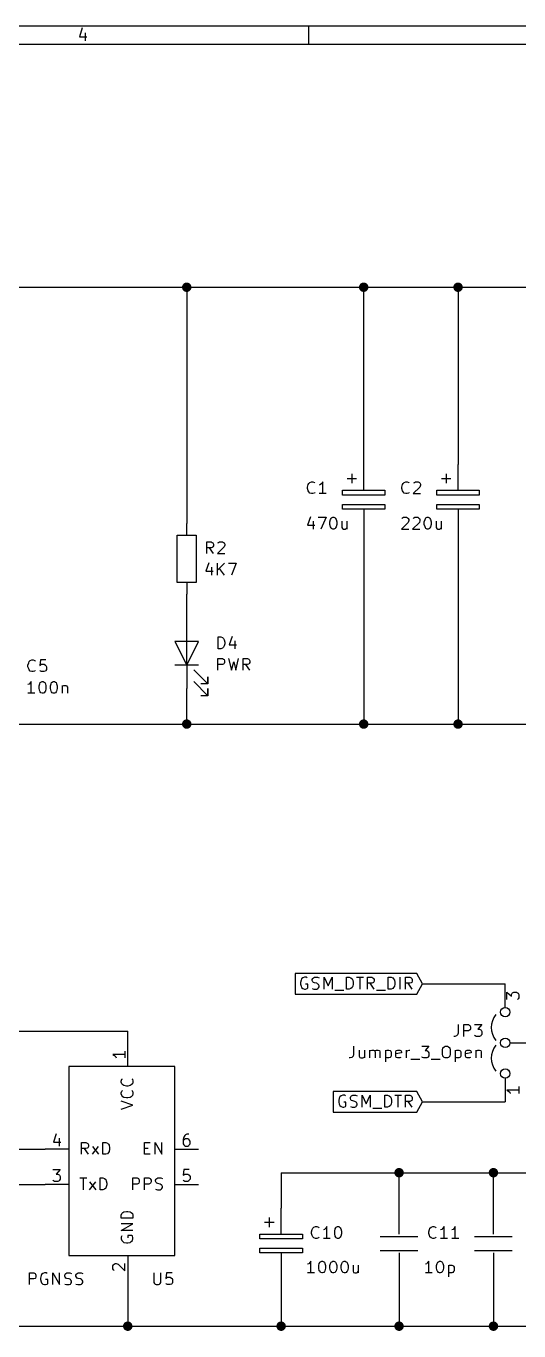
# Model space of a CAD drawing. Extents: x 10 to 410, y -287 to -10.
# Drawn here: x 179.6 to 232.6, y -150.4 to -10 of the extents above; entities that cross this region are included whole.
import ezdxf

# ---------------------------------------------------------------- set-up
doc = ezdxf.new("R2010")
doc.units = 0
doc.header["$MEASUREMENT"] = 0
for name, color, linetype in [('CYAN2', 4, 'CONTINUOUS'), ('GREEN2', 3, 'CONTINUOUS'), ('RED2', 1, 'CONTINUOUS')]:
    doc.layers.add(name, color=color, linetype=linetype)

msp = doc.modelspace()

# ---------------------------------------------------------------- linework, layer by layer
at = {"layer": 'CYAN2', "linetype": 'CONTINUOUS'}
for p, q in [((209.855, -59.5884), (209.931, -59.3344)), ((209.855, -59.7662), (209.855, -59.5884)), ((209.931, -59.9948), (209.855, -59.7662)), ((209.931, -59.3344), (209.982, -59.2074)), ((209.982, -60.1218), (209.931, -59.9948)), ((209.982, -59.2074), (210.109, -59.1058)), ((210.109, -60.2488), (209.982, -60.1218)), ((210.109, -59.1058), (210.287, -59.0296)), ((210.287, -60.2996), (210.109, -60.2488)), ((210.287, -59.0296), (210.414, -59.0296)), ((210.414, -60.2996), (210.287, -60.2996)), ((210.414, -59.0296), (210.591, -59.1058)), ((210.591, -60.2488), (210.414, -60.2996)), ((210.591, -59.1058), (210.642, -59.1566)), ((210.642, -60.1726), (210.591, -60.2488)), ((211.252, -59.3344), (211.125, -59.3852)), ((211.861, -60.2996), (211.125, -60.2996)), ((211.379, -59.2074), (211.252, -59.3344)), ((211.506, -59.0296), (211.379, -59.2074)), ((211.506, -60.2996), (211.506, -59.0296)), ((220.015, -59.5884), (220.091, -59.3344)), ((220.015, -59.7662), (220.015, -59.5884)), ((220.091, -59.9948), (220.015, -59.7662)), ((220.091, -59.3344), (220.142, -59.2074)), ((220.142, -60.1218), (220.091, -59.9948)), ((220.142, -59.2074), (220.269, -59.1058)), ((220.269, -60.2488), (220.142, -60.1218)), ((220.269, -59.1058), (220.447, -59.0296)), ((220.447, -60.2996), (220.269, -60.2488)), ((220.447, -59.0296), (220.574, -59.0296)), ((220.574, -60.2996), (220.447, -60.2996)), ((220.574, -59.0296), (220.751, -59.1058)), ((220.751, -60.2488), (220.574, -60.2996)), ((220.751, -59.1058), (220.802, -59.1566)), ((220.802, -60.1726), (220.751, -60.2488)), ((221.945, -59.5884), (221.234, -60.2996)), ((221.234, -60.2996), (222.021, -60.2996)), ((221.285, -59.1566), (221.361, -59.1058)), ((221.361, -59.1058), (221.463, -59.0296)), ((221.463, -59.0296), (221.767, -59.0296)), ((221.767, -59.0296), (221.894, -59.1058)), ((221.894, -59.1058), (221.945, -59.1566)), ((221.945, -59.1566), (222.021, -59.2836)), ((222.021, -59.3852), (221.945, -59.5884)), ((222.021, -59.2836), (222.021, -59.3852)), ((210.16, -62.7888), (209.855, -63.6778)), ((210.998, -62.8396), (211.861, -62.8396)), ((211.861, -62.8396), (211.303, -64.1096)), ((212.268, -63.3222), (212.344, -63.0936)), ((212.344, -63.0936), (212.395, -62.9666)), ((212.395, -62.9666), (212.446, -62.9158)), ((212.446, -62.9158), (212.573, -62.8396)), ((212.573, -62.8396), (212.7, -62.8396)), ((212.7, -62.8396), (212.827, -62.9158)), ((212.827, -62.9158), (212.877, -62.9666)), ((212.877, -62.9666), (212.928, -63.0936)), ((212.928, -63.0936), (213.004, -63.3222)), ((220.015, -62.9666), (220.066, -62.9158)), ((220.066, -62.9158), (220.193, -62.8396)), ((220.193, -62.8396), (220.497, -62.8396)), ((220.497, -62.8396), (220.624, -62.9158)), ((220.624, -62.9158), (220.675, -62.9666)), ((220.675, -62.9666), (220.751, -63.0936)), ((220.751, -63.0936), (220.751, -63.1952)), ((221.234, -62.9666), (221.285, -62.9158)), ((221.285, -62.9158), (221.412, -62.8396)), ((221.412, -62.8396), (221.717, -62.8396)), ((221.717, -62.8396), (221.818, -62.9158)), ((221.818, -62.9158), (221.894, -62.9666)), ((221.894, -62.9666), (221.945, -63.0936)), ((221.945, -63.0936), (221.945, -63.1952)), ((222.428, -63.3222), (222.504, -63.0936)), ((222.504, -63.0936), (222.555, -62.9666)), ((222.555, -62.9666), (222.606, -62.9158)), ((222.606, -62.9158), (222.733, -62.8396)), ((222.733, -62.8396), (222.86, -62.8396)), ((222.86, -62.8396), (222.987, -62.9158)), ((222.987, -62.9158), (223.037, -62.9666)), ((223.037, -62.9666), (223.088, -63.0936)), ((223.088, -63.0936), (223.164, -63.3222)), ((209.855, -63.6778), (210.642, -63.6778)), ((210.464, -63.2714), (210.464, -64.1096)), ((212.268, -63.627), (212.268, -63.3222)), ((212.344, -63.881), (212.268, -63.627)), ((212.395, -63.9826), (212.344, -63.881)), ((212.446, -64.0588), (212.395, -63.9826)), ((212.573, -64.1096), (212.446, -64.0588)), ((212.7, -64.1096), (212.573, -64.1096)), ((212.827, -64.0588), (212.7, -64.1096)), ((212.877, -63.9826), (212.827, -64.0588)), ((212.928, -63.881), (212.877, -63.9826)), ((213.004, -63.627), (212.928, -63.881)), ((213.004, -63.3222), (213.004, -63.627)), ((213.538, -63.2714), (213.538, -63.9318)), ((213.538, -63.9318), (213.614, -64.0588)), ((213.614, -64.0588), (213.716, -64.1096)), ((213.716, -64.1096), (213.919, -64.1096)), ((213.919, -64.1096), (214.02, -64.0588)), ((214.02, -64.0588), (214.097, -63.9826)), ((214.097, -63.2714), (214.097, -64.1096)), ((220.675, -63.3984), (219.964, -64.1096)), ((219.964, -64.1096), (220.751, -64.1096)), ((220.751, -63.1952), (220.675, -63.3984)), ((221.894, -63.3984), (221.158, -64.1096)), ((221.158, -64.1096), (221.945, -64.1096)), ((221.945, -63.1952), (221.894, -63.3984)), ((222.428, -63.627), (222.428, -63.3222)), ((222.504, -63.881), (222.428, -63.627)), ((222.555, -63.9826), (222.504, -63.881)), ((222.606, -64.0588), (222.555, -63.9826)), ((222.733, -64.1096), (222.606, -64.0588)), ((222.86, -64.1096), (222.733, -64.1096)), ((222.987, -64.0588), (222.86, -64.1096)), ((223.037, -63.9826), (222.987, -64.0588)), ((223.088, -63.881), (223.037, -63.9826)), ((223.164, -63.627), (223.088, -63.881)), ((223.164, -63.3222), (223.164, -63.627)), ((223.698, -63.2714), (223.698, -63.9318)), ((223.698, -63.9318), (223.774, -64.0588)), ((223.774, -64.0588), (223.876, -64.1096)), ((223.876, -64.1096), (224.079, -64.1096)), ((224.079, -64.1096), (224.18, -64.0588)), ((224.18, -64.0588), (224.257, -63.9826)), ((224.257, -63.2714), (224.257, -64.1096)), ((199.009, -66.7512), (199.009, -65.4812)), ((199.009, -65.4812), (199.492, -65.4812)), ((199.492, -65.4812), (199.593, -65.5574)), ((199.593, -65.5574), (199.669, -65.6082)), ((199.669, -65.6082), (199.72, -65.7352)), ((199.72, -65.913), (199.669, -66.04)), ((199.72, -65.7352), (199.72, -65.913)), ((200.203, -65.6082), (200.279, -65.5574)), ((200.279, -65.5574), (200.381, -65.4812)), ((200.381, -65.4812), (200.685, -65.4812)), ((200.685, -65.4812), (200.812, -65.5574)), ((200.812, -65.5574), (200.863, -65.6082)), ((200.863, -65.6082), (200.939, -65.7352)), ((200.939, -65.8368), (200.863, -66.04)), ((200.939, -65.7352), (200.939, -65.8368)), ((199.492, -66.1416), (199.009, -66.1416)), ((199.72, -66.7512), (199.314, -66.1416)), ((199.593, -66.0908), (199.492, -66.1416)), ((199.669, -66.04), (199.593, -66.0908)), ((200.863, -66.04), (200.152, -66.7512)), ((200.152, -66.7512), (200.939, -66.7512)), ((199.212, -67.7418), (198.907, -68.6308)), ((198.907, -68.6308), (199.695, -68.6308)), ((199.517, -68.2244), (199.517, -69.0626)), ((200.177, -69.0626), (200.177, -67.7926)), ((200.914, -67.7926), (200.177, -68.5292)), ((200.914, -69.0626), (200.381, -68.3514)), ((201.346, -67.7926), (202.184, -67.7926)), ((202.184, -67.7926), (201.651, -69.0626)), ((200.228, -76.9874), (200.228, -75.7174)), ((200.228, -75.7174), (200.533, -75.7174)), ((200.533, -75.7174), (200.711, -75.7936)), ((200.711, -75.7936), (200.812, -75.8952)), ((201.727, -75.6666), (201.422, -76.5556)), ((200.533, -76.9874), (200.228, -76.9874)), ((200.711, -76.9366), (200.533, -76.9874)), ((200.812, -76.8096), (200.711, -76.9366)), ((200.812, -75.8952), (200.889, -76.0222)), ((200.889, -76.6826), (200.812, -76.8096)), ((200.889, -76.0222), (200.939, -76.2762)), ((200.939, -76.454), (200.889, -76.6826)), ((200.939, -76.2762), (200.939, -76.454)), ((201.422, -76.5556), (202.209, -76.5556)), ((202.032, -76.1492), (202.032, -76.9874)), ((179.756, -78.74), (179.832, -78.486)), ((179.832, -78.486), (179.883, -78.359)), ((179.883, -78.359), (180.01, -78.2574)), ((180.01, -78.2574), (180.188, -78.1812)), ((180.188, -78.1812), (180.315, -78.1812)), ((180.315, -78.1812), (180.492, -78.2574)), ((180.492, -78.2574), (180.543, -78.3082)), ((181.102, -78.1812), (181.026, -78.7908)), ((181.686, -78.1812), (181.102, -78.1812)), ((200.203, -79.2988), (200.203, -78.0288)), ((200.203, -78.0288), (200.685, -78.0288)), ((200.685, -78.0288), (200.812, -78.105)), ((200.812, -78.105), (200.863, -78.1558)), ((200.863, -78.5876), (200.812, -78.6384)), ((200.863, -78.1558), (200.914, -78.2828)), ((200.914, -78.4606), (200.863, -78.5876)), ((200.914, -78.2828), (200.914, -78.4606)), ((201.346, -78.0288), (201.651, -79.2988)), ((201.651, -79.2988), (201.905, -78.3844)), ((201.905, -78.3844), (202.133, -79.2988)), ((202.133, -79.2988), (202.438, -78.0288)), ((202.921, -79.2988), (202.921, -78.0288)), ((202.921, -78.0288), (203.403, -78.0288)), ((203.403, -78.0288), (203.53, -78.105)), ((203.53, -78.105), (203.581, -78.1558)), ((203.581, -78.5876), (203.53, -78.6384)), ((203.581, -78.1558), (203.657, -78.2828)), ((203.657, -78.4606), (203.581, -78.5876)), ((203.657, -78.2828), (203.657, -78.4606)), ((179.756, -78.9178), (179.756, -78.74)), ((179.832, -79.1464), (179.756, -78.9178)), ((179.883, -79.2734), (179.832, -79.1464)), ((180.01, -79.4004), (179.883, -79.2734)), ((180.188, -79.4512), (180.01, -79.4004)), ((180.315, -79.4512), (180.188, -79.4512)), ((180.492, -79.4004), (180.315, -79.4512)), ((180.543, -79.3242), (180.492, -79.4004)), ((181.026, -78.7908), (181.102, -78.74)), ((181.102, -79.4004), (181.026, -79.3242)), ((181.102, -78.74), (181.204, -78.6638)), ((181.204, -79.4512), (181.102, -79.4004)), ((181.204, -78.6638), (181.508, -78.6638)), ((181.508, -79.4512), (181.204, -79.4512)), ((181.508, -78.6638), (181.635, -78.74)), ((181.635, -79.4004), (181.508, -79.4512)), ((181.635, -78.74), (181.686, -78.7908)), ((181.686, -79.3242), (181.635, -79.4004)), ((181.686, -78.7908), (181.762, -78.9178)), ((181.762, -79.2226), (181.686, -79.3242)), ((181.762, -78.9178), (181.762, -79.2226)), ((200.685, -78.6892), (200.203, -78.6892)), ((200.812, -78.6384), (200.685, -78.6892)), ((203.403, -78.6892), (202.921, -78.6892)), ((203.657, -79.2988), (203.225, -78.6892)), ((203.53, -78.6384), (203.403, -78.6892)), ((179.883, -80.7974), (179.756, -80.8482)), ((180.01, -80.6704), (179.883, -80.7974)), ((180.111, -80.4926), (180.01, -80.6704)), ((180.111, -81.7626), (180.111, -80.4926)), ((180.975, -80.9752), (181.026, -80.7466)), ((180.975, -81.28), (180.975, -80.9752)), ((181.026, -81.534), (180.975, -81.28)), ((181.026, -80.7466), (181.077, -80.6196)), ((181.077, -80.6196), (181.153, -80.5688)), ((181.153, -80.5688), (181.28, -80.4926)), ((181.28, -80.4926), (181.381, -80.4926)), ((181.381, -80.4926), (181.508, -80.5688)), ((181.508, -80.5688), (181.559, -80.6196)), ((181.559, -80.6196), (181.635, -80.7466)), ((181.635, -80.7466), (181.686, -80.9752)), ((181.686, -81.28), (181.635, -81.534)), ((181.686, -80.9752), (181.686, -81.28)), ((182.169, -80.9752), (182.245, -80.7466)), ((182.169, -81.28), (182.169, -80.9752)), ((182.245, -81.534), (182.169, -81.28)), ((182.245, -80.7466), (182.296, -80.6196)), ((182.296, -80.6196), (182.347, -80.5688)), ((182.347, -80.5688), (182.474, -80.4926)), ((182.474, -80.4926), (182.601, -80.4926)), ((182.601, -80.4926), (182.728, -80.5688)), ((182.728, -80.5688), (182.778, -80.6196)), ((182.778, -80.6196), (182.829, -80.7466)), ((182.829, -80.7466), (182.905, -80.9752)), ((182.905, -81.28), (182.829, -81.534)), ((182.905, -80.9752), (182.905, -81.28)), ((183.439, -80.9244), (183.439, -81.7626)), ((183.439, -81.0514), (183.515, -80.9752)), ((183.515, -80.9752), (183.617, -80.9244)), ((183.617, -80.9244), (183.82, -80.9244)), ((183.82, -80.9244), (183.921, -80.9752)), ((183.921, -80.9752), (183.998, -81.1022)), ((183.998, -81.1022), (183.998, -81.7626)), ((180.492, -81.7626), (179.756, -81.7626)), ((181.077, -81.6356), (181.026, -81.534)), ((181.153, -81.7118), (181.077, -81.6356)), ((181.28, -81.7626), (181.153, -81.7118)), ((181.381, -81.7626), (181.28, -81.7626)), ((181.508, -81.7118), (181.381, -81.7626)), ((181.559, -81.6356), (181.508, -81.7118)), ((181.635, -81.534), (181.559, -81.6356)), ((182.296, -81.6356), (182.245, -81.534)), ((182.347, -81.7118), (182.296, -81.6356)), ((182.474, -81.7626), (182.347, -81.7118)), ((182.601, -81.7626), (182.474, -81.7626)), ((182.728, -81.7118), (182.601, -81.7626)), ((182.778, -81.6356), (182.728, -81.7118)), ((182.829, -81.534), (182.778, -81.6356)), ((226.085, -117.424), (226.085, -118.339)), ((226.695, -118.694), (226.695, -117.424)), ((226.695, -117.424), (227.178, -117.424)), ((227.178, -117.424), (227.279, -117.5)), ((227.279, -117.5), (227.355, -117.551)), ((227.355, -117.551), (227.406, -117.678)), ((227.406, -117.856), (227.355, -117.983)), ((227.406, -117.678), (227.406, -117.856)), ((227.838, -117.424), (228.625, -117.424)), ((228.625, -117.424), (228.194, -117.907)), ((225.73, -118.694), (225.603, -118.694)), ((225.908, -118.643), (225.73, -118.694)), ((226.009, -118.516), (225.908, -118.643)), ((226.085, -118.339), (226.009, -118.516)), ((227.178, -118.085), (226.695, -118.085)), ((227.279, -118.034), (227.178, -118.085)), ((227.355, -117.983), (227.279, -118.034)), ((227.889, -118.643), (227.838, -118.567)), ((228.016, -118.694), (227.889, -118.643)), ((228.371, -118.694), (228.016, -118.694)), ((228.194, -117.907), (228.371, -117.907)), ((228.371, -117.907), (228.498, -117.983)), ((228.498, -118.643), (228.371, -118.694)), ((228.498, -117.983), (228.549, -118.034)), ((228.549, -118.567), (228.498, -118.643)), ((228.549, -118.034), (228.625, -118.161)), ((228.625, -118.466), (228.549, -118.567)), ((228.625, -118.161), (228.625, -118.466)), ((214.808, -120.65), (214.757, -120.828)), ((214.808, -119.736), (214.808, -120.65)), ((215.417, -120.167), (215.417, -120.828)), ((215.976, -120.167), (215.976, -121.006)), ((216.56, -121.006), (216.56, -120.167)), ((216.56, -120.294), (216.637, -120.218)), ((216.637, -120.218), (216.764, -120.167)), ((216.764, -120.167), (216.941, -120.167)), ((216.941, -120.167), (217.068, -120.218)), ((217.068, -120.218), (217.119, -120.345)), ((217.119, -120.345), (217.17, -120.218)), ((217.119, -120.345), (217.119, -121.006)), ((217.17, -120.218), (217.297, -120.167)), ((217.297, -120.167), (217.475, -120.167)), ((217.475, -120.167), (217.602, -120.218)), ((217.602, -120.218), (217.653, -120.345)), ((217.653, -120.345), (217.653, -121.006)), ((218.262, -120.167), (218.262, -121.437)), ((218.262, -120.218), (218.389, -120.167)), ((218.389, -120.167), (218.618, -120.167)), ((218.618, -120.167), (218.745, -120.218)), ((218.745, -120.218), (218.821, -120.294)), ((218.821, -120.294), (218.872, -120.396)), ((218.872, -120.396), (218.872, -120.777)), ((219.354, -120.345), (219.405, -120.218)), ((219.354, -120.828), (219.354, -120.345)), ((219.964, -120.472), (219.354, -120.574)), ((219.405, -120.218), (219.532, -120.167)), ((219.532, -120.167), (219.786, -120.167)), ((219.786, -120.167), (219.888, -120.218)), ((219.888, -120.218), (219.964, -120.345)), ((219.964, -120.345), (219.964, -120.472)), ((220.497, -121.006), (220.497, -120.167)), ((220.497, -120.396), (220.574, -120.294)), ((220.574, -120.294), (220.624, -120.218)), ((220.624, -120.218), (220.751, -120.167)), ((220.751, -120.167), (220.878, -120.167)), ((222.148, -119.736), (222.91, -119.736)), ((222.91, -119.736), (222.504, -120.218)), ((222.504, -120.218), (222.682, -120.218)), ((222.682, -120.218), (222.809, -120.294)), ((222.809, -120.294), (222.86, -120.345)), ((222.86, -120.345), (222.91, -120.472)), ((222.91, -120.472), (222.91, -120.777)), ((224.384, -120.167), (224.434, -119.913)), ((224.384, -120.574), (224.384, -120.167)), ((224.434, -120.828), (224.384, -120.574)), ((224.434, -119.913), (224.561, -119.812)), ((224.561, -119.812), (224.688, -119.736)), ((224.688, -119.736), (224.917, -119.736)), ((224.917, -119.736), (225.044, -119.812)), ((225.044, -119.812), (225.171, -119.913)), ((225.171, -119.913), (225.222, -120.167)), ((225.222, -120.574), (225.171, -120.828)), ((225.222, -120.167), (225.222, -120.574)), ((225.755, -120.167), (225.755, -121.437)), ((225.755, -120.218), (225.882, -120.167)), ((225.882, -120.167), (226.136, -120.167)), ((226.136, -120.167), (226.238, -120.218)), ((226.238, -120.218), (226.314, -120.294)), ((226.314, -120.294), (226.365, -120.396)), ((226.365, -120.396), (226.365, -120.777)), ((226.847, -120.345), (226.924, -120.218)), ((226.847, -120.828), (226.847, -120.345)), ((227.457, -120.472), (226.847, -120.574)), ((226.924, -120.218), (227.025, -120.167)), ((227.025, -120.167), (227.279, -120.167)), ((227.279, -120.167), (227.406, -120.218)), ((227.406, -120.218), (227.457, -120.345)), ((227.457, -120.345), (227.457, -120.472)), ((227.99, -120.167), (227.99, -121.006)), ((227.99, -120.294), (228.067, -120.218)), ((228.067, -120.218), (228.194, -120.167)), ((228.194, -120.167), (228.371, -120.167)), ((228.371, -120.167), (228.498, -120.218)), ((228.498, -120.218), (228.549, -120.345)), ((228.549, -120.345), (228.549, -121.006)), ((214.452, -121.006), (214.325, -121.006)), ((214.63, -120.955), (214.452, -121.006)), ((214.757, -120.828), (214.63, -120.955)), ((215.417, -120.828), (215.494, -120.955)), ((215.494, -120.955), (215.595, -121.006)), ((215.595, -121.006), (215.798, -121.006)), ((215.798, -121.006), (215.9, -120.955)), ((215.9, -120.955), (215.976, -120.879)), ((218.389, -121.006), (218.262, -120.955)), ((218.618, -121.006), (218.389, -121.006)), ((218.745, -120.955), (218.618, -121.006)), ((218.821, -120.879), (218.745, -120.955)), ((218.872, -120.777), (218.821, -120.879)), ((219.405, -120.955), (219.354, -120.828)), ((219.532, -121.006), (219.405, -120.955)), ((219.786, -121.006), (219.532, -121.006)), ((219.888, -120.955), (219.786, -121.006)), ((220.98, -121.133), (221.945, -121.133)), ((222.199, -120.955), (222.148, -120.879)), ((222.326, -121.006), (222.199, -120.955)), ((222.682, -121.006), (222.326, -121.006)), ((222.809, -120.955), (222.682, -121.006)), ((222.86, -120.879), (222.809, -120.955)), ((222.91, -120.777), (222.86, -120.879)), ((223.164, -121.133), (224.13, -121.133)), ((224.561, -120.955), (224.434, -120.828)), ((224.688, -121.006), (224.561, -120.955)), ((224.917, -121.006), (224.688, -121.006)), ((225.044, -120.955), (224.917, -121.006)), ((225.171, -120.828), (225.044, -120.955)), ((225.882, -121.006), (225.755, -120.955)), ((226.136, -121.006), (225.882, -121.006)), ((226.238, -120.955), (226.136, -121.006)), ((226.314, -120.879), (226.238, -120.955)), ((226.365, -120.777), (226.314, -120.879)), ((226.924, -120.955), (226.847, -120.828)), ((227.025, -121.006), (226.924, -120.955)), ((227.279, -121.006), (227.025, -121.006)), ((227.406, -120.955), (227.279, -121.006)), ((189.789, -123.495), (189.865, -123.292)), ((189.789, -123.596), (189.789, -123.495)), ((189.865, -123.292), (189.916, -123.241)), ((190.932, -123.241), (191.008, -123.292)), ((191.008, -123.292), (191.059, -123.495)), ((191.059, -123.495), (191.059, -123.596)), ((189.865, -123.774), (189.789, -123.596)), ((189.789, -124.765), (189.865, -124.562)), ((189.789, -124.866), (189.789, -124.765)), ((189.865, -125.044), (189.789, -124.866)), ((189.967, -123.901), (189.865, -123.774)), ((189.865, -124.562), (189.916, -124.511)), ((190.094, -123.977), (189.967, -123.901)), ((190.348, -124.028), (190.094, -123.977)), ((190.525, -124.028), (190.348, -124.028)), ((190.754, -123.977), (190.525, -124.028)), ((190.881, -123.901), (190.754, -123.977)), ((191.008, -123.774), (190.881, -123.901)), ((190.932, -124.511), (191.008, -124.562)), ((191.059, -123.596), (191.008, -123.774)), ((191.008, -124.562), (191.059, -124.765)), ((191.059, -124.866), (191.008, -125.044)), ((191.059, -124.765), (191.059, -124.866)), ((191.059, -126.086), (189.789, -125.654)), ((189.789, -126.517), (191.059, -126.086)), ((189.967, -125.171), (189.865, -125.044)), ((190.094, -125.247), (189.967, -125.171)), ((190.348, -125.298), (190.094, -125.247)), ((190.525, -125.298), (190.348, -125.298)), ((190.754, -125.247), (190.525, -125.298)), ((190.881, -125.171), (190.754, -125.247)), ((191.008, -125.044), (190.881, -125.171)), ((185.522, -131.369), (185.522, -130.099)), ((185.522, -130.099), (186.004, -130.099)), ((186.004, -130.099), (186.131, -130.175)), ((186.131, -130.175), (186.207, -130.226)), ((186.207, -130.226), (186.258, -130.353)), ((186.258, -130.531), (186.207, -130.658)), ((186.258, -130.353), (186.258, -130.531)), ((186.69, -131.369), (187.35, -130.531)), ((186.69, -130.531), (187.35, -131.369)), ((187.833, -131.369), (187.833, -130.099)), ((187.833, -130.099), (188.138, -130.099)), ((188.138, -130.099), (188.316, -130.175)), ((188.316, -130.175), (188.443, -130.277)), ((188.443, -130.277), (188.493, -130.404)), ((188.493, -130.404), (188.544, -130.658)), ((192.303, -131.369), (192.303, -130.099)), ((192.303, -130.099), (192.913, -130.099)), ((193.446, -131.369), (193.446, -130.099)), ((193.446, -130.099), (194.183, -131.369)), ((194.183, -131.369), (194.183, -130.099)), ((186.004, -130.759), (185.522, -130.759)), ((186.258, -131.369), (185.826, -130.759)), ((186.131, -130.708), (186.004, -130.759)), ((186.207, -130.658), (186.131, -130.708)), ((188.138, -131.369), (187.833, -131.369)), ((188.316, -131.318), (188.138, -131.369)), ((188.443, -131.191), (188.316, -131.318)), ((188.493, -131.064), (188.443, -131.191)), ((188.544, -130.835), (188.493, -131.064)), ((188.544, -130.658), (188.544, -130.835)), ((192.303, -130.708), (192.71, -130.708)), ((192.913, -131.369), (192.303, -131.369)), ((185.344, -133.909), (186.08, -133.909)), ((185.725, -135.179), (185.725, -133.909)), ((186.385, -135.179), (187.046, -134.341)), ((186.385, -134.341), (187.046, -135.179)), ((187.528, -135.179), (187.528, -133.909)), ((187.528, -133.909), (187.833, -133.909)), ((187.833, -133.909), (188.011, -133.985)), ((188.011, -133.985), (188.138, -134.087)), ((188.138, -134.087), (188.189, -134.214)), ((188.189, -134.214), (188.265, -134.468)), ((188.265, -134.645), (188.189, -134.874)), ((188.265, -134.468), (188.265, -134.645)), ((191.033, -135.179), (191.033, -133.909)), ((191.033, -133.909), (191.516, -133.909)), ((191.516, -134.569), (191.033, -134.569)), ((191.516, -133.909), (191.643, -133.985)), ((191.643, -134.518), (191.516, -134.569)), ((191.643, -133.985), (191.694, -134.036)), ((191.694, -134.468), (191.643, -134.518)), ((191.694, -134.036), (191.745, -134.163)), ((191.745, -134.341), (191.694, -134.468)), ((191.745, -134.163), (191.745, -134.341)), ((192.303, -135.179), (192.303, -133.909)), ((192.303, -133.909), (192.786, -133.909)), ((192.786, -134.569), (192.303, -134.569)), ((192.786, -133.909), (192.913, -133.985)), ((192.913, -134.518), (192.786, -134.569)), ((192.913, -133.985), (192.964, -134.036)), ((192.964, -134.468), (192.913, -134.518)), ((192.964, -134.036), (193.015, -134.163)), ((193.015, -134.341), (192.964, -134.468)), ((193.015, -134.163), (193.015, -134.341)), ((193.497, -134.163), (193.573, -134.036)), ((193.497, -134.264), (193.497, -134.163)), ((193.573, -134.391), (193.497, -134.264)), ((193.573, -134.036), (193.624, -133.985)), ((193.624, -134.468), (193.573, -134.391)), ((193.624, -133.985), (193.751, -133.909)), ((193.751, -134.518), (193.624, -134.468)), ((193.751, -133.909), (194.056, -133.909)), ((193.98, -134.569), (193.751, -134.518)), ((194.107, -134.645), (193.98, -134.569)), ((194.056, -133.909), (194.234, -133.985)), ((194.183, -134.696), (194.107, -134.645)), ((194.234, -134.823), (194.183, -134.696)), ((187.833, -135.179), (187.528, -135.179)), ((188.011, -135.128), (187.833, -135.179)), ((188.138, -135.001), (188.011, -135.128)), ((188.189, -134.874), (188.138, -135.001)), ((193.497, -135.128), (193.7, -135.179)), ((193.7, -135.179), (193.98, -135.179)), ((193.98, -135.179), (194.107, -135.128)), ((194.107, -135.128), (194.183, -135.052)), ((194.183, -135.052), (194.234, -134.95)), ((194.234, -134.95), (194.234, -134.823)), ((190.094, -137.566), (190.348, -137.516)), ((190.348, -137.516), (190.525, -137.516)), ((190.525, -137.516), (190.754, -137.566)), ((189.789, -137.922), (189.865, -137.744)), ((189.789, -138.227), (189.789, -137.922)), ((191.059, -138.227), (189.789, -138.227)), ((189.789, -139.573), (191.059, -138.836)), ((191.059, -138.836), (189.789, -138.836)), ((189.865, -137.744), (189.967, -137.617)), ((189.967, -137.617), (190.094, -137.566)), ((190.754, -137.566), (190.881, -137.617)), ((190.881, -137.617), (191.008, -137.744)), ((191.008, -137.744), (191.059, -137.922)), ((191.059, -137.922), (191.059, -138.227)), ((191.059, -139.573), (189.789, -139.573)), ((189.865, -140.157), (189.789, -140.284)), ((189.789, -140.284), (189.789, -140.462)), ((190.932, -140.106), (190.525, -140.106)), ((190.525, -140.106), (190.525, -140.36)), ((191.008, -140.157), (190.932, -140.106)), ((191.059, -140.36), (191.008, -140.157)), ((191.059, -140.462), (191.059, -140.36)), ((210.287, -139.7), (210.363, -139.446)), ((210.287, -139.878), (210.287, -139.7)), ((210.363, -140.106), (210.287, -139.878)), ((210.363, -139.446), (210.414, -139.319)), ((210.414, -140.233), (210.363, -140.106)), ((210.414, -139.319), (210.541, -139.217)), ((210.541, -140.36), (210.414, -140.233)), ((210.541, -139.217), (210.718, -139.141)), ((210.718, -140.411), (210.541, -140.36)), ((210.718, -139.141), (210.845, -139.141)), ((210.845, -139.141), (211.023, -139.217)), ((211.023, -140.36), (210.845, -140.411)), ((211.023, -139.217), (211.074, -139.268)), ((211.074, -140.284), (211.023, -140.36)), ((211.684, -139.446), (211.557, -139.497)), ((211.811, -139.319), (211.684, -139.446)), ((211.938, -139.141), (211.811, -139.319)), ((211.938, -140.411), (211.938, -139.141)), ((212.776, -139.624), (212.827, -139.395)), ((212.776, -139.929), (212.776, -139.624)), ((212.827, -140.183), (212.776, -139.929)), ((212.827, -139.395), (212.903, -139.268)), ((212.903, -140.284), (212.827, -140.183)), ((212.903, -139.268), (212.954, -139.217)), ((212.954, -140.36), (212.903, -140.284)), ((212.954, -139.217), (213.081, -139.141)), ((213.081, -140.411), (212.954, -140.36)), ((213.081, -139.141), (213.208, -139.141)), ((213.208, -139.141), (213.309, -139.217)), ((213.309, -140.36), (213.208, -140.411)), ((213.309, -139.217), (213.385, -139.268)), ((213.385, -140.284), (213.309, -140.36)), ((213.385, -139.268), (213.436, -139.395)), ((213.436, -140.183), (213.385, -140.284)), ((213.436, -139.395), (213.512, -139.624)), ((213.512, -139.929), (213.436, -140.183)), ((213.512, -139.624), (213.512, -139.929)), ((222.91, -139.7), (222.987, -139.446)), ((222.91, -139.878), (222.91, -139.7)), ((222.987, -140.106), (222.91, -139.878)), ((222.987, -139.446), (223.037, -139.319)), ((223.037, -140.233), (222.987, -140.106)), ((223.037, -139.319), (223.164, -139.217)), ((223.164, -140.36), (223.037, -140.233)), ((223.164, -139.217), (223.342, -139.141)), ((223.342, -140.411), (223.164, -140.36)), ((223.342, -139.141), (223.469, -139.141)), ((223.469, -139.141), (223.647, -139.217)), ((223.647, -140.36), (223.469, -140.411)), ((223.647, -139.217), (223.698, -139.268)), ((223.698, -140.284), (223.647, -140.36)), ((224.307, -139.446), (224.18, -139.497)), ((224.434, -139.319), (224.307, -139.446)), ((224.561, -139.141), (224.434, -139.319)), ((224.561, -140.411), (224.561, -139.141)), ((225.527, -139.446), (225.4, -139.497)), ((225.654, -139.319), (225.527, -139.446)), ((225.755, -139.141), (225.654, -139.319)), ((225.755, -140.411), (225.755, -139.141)), ((189.789, -140.462), (189.865, -140.64)), ((189.865, -140.64), (189.967, -140.767)), ((189.967, -140.767), (190.094, -140.843)), ((190.094, -140.843), (190.348, -140.894)), ((190.348, -140.894), (190.525, -140.894)), ((190.525, -140.894), (190.754, -140.843)), ((190.754, -140.843), (190.881, -140.767)), ((190.881, -140.767), (191.008, -140.64)), ((191.008, -140.64), (191.059, -140.462)), ((210.845, -140.411), (210.718, -140.411)), ((212.293, -140.411), (211.557, -140.411)), ((213.208, -140.411), (213.081, -140.411)), ((223.469, -140.411), (223.342, -140.411)), ((224.917, -140.411), (224.18, -140.411)), ((226.136, -140.411), (225.4, -140.411)), ((209.982, -143.154), (209.855, -143.205)), ((210.109, -143.027), (209.982, -143.154)), ((210.21, -142.85), (210.109, -143.027)), ((210.21, -144.12), (210.21, -142.85)), ((211.074, -143.332), (211.125, -143.104)), ((211.125, -143.104), (211.201, -142.977)), ((211.201, -142.977), (211.252, -142.926)), ((211.252, -142.926), (211.379, -142.85)), ((211.379, -142.85), (211.48, -142.85)), ((211.48, -142.85), (211.607, -142.926)), ((211.607, -142.926), (211.684, -142.977)), ((211.684, -142.977), (211.734, -143.104)), ((211.734, -143.104), (211.785, -143.332)), ((212.268, -143.332), (212.344, -143.104)), ((212.344, -143.104), (212.395, -142.977)), ((212.395, -142.977), (212.471, -142.926)), ((212.471, -142.926), (212.573, -142.85)), ((212.573, -142.85), (212.7, -142.85)), ((212.7, -142.85), (212.827, -142.926)), ((212.827, -142.926), (212.877, -142.977)), ((212.877, -142.977), (212.954, -143.104)), ((212.954, -143.104), (213.004, -143.332)), ((213.487, -143.332), (213.538, -143.104)), ((213.538, -143.104), (213.614, -142.977)), ((213.614, -142.977), (213.665, -142.926)), ((213.665, -142.926), (213.792, -142.85)), ((213.792, -142.85), (213.919, -142.85)), ((213.919, -142.85), (214.02, -142.926)), ((214.02, -142.926), (214.097, -142.977)), ((214.097, -142.977), (214.147, -143.104)), ((214.147, -143.104), (214.224, -143.332)), ((222.682, -143.154), (222.555, -143.205)), ((222.783, -143.027), (222.682, -143.154)), ((222.91, -142.85), (222.783, -143.027)), ((222.91, -144.12), (222.91, -142.85)), ((223.749, -143.332), (223.825, -143.104)), ((223.825, -143.104), (223.876, -142.977)), ((223.876, -142.977), (223.952, -142.926)), ((223.952, -142.926), (224.053, -142.85)), ((224.053, -142.85), (224.18, -142.85)), ((224.18, -142.85), (224.307, -142.926)), ((224.307, -142.926), (224.358, -142.977)), ((224.358, -142.977), (224.434, -143.104)), ((224.434, -143.104), (224.485, -143.332)), ((179.908, -145.39), (179.908, -144.12)), ((179.908, -144.12), (180.391, -144.12)), ((180.391, -144.12), (180.518, -144.196)), ((180.518, -144.196), (180.569, -144.247)), ((180.569, -144.247), (180.619, -144.374)), ((180.619, -144.551), (180.569, -144.678)), ((180.619, -144.374), (180.619, -144.551)), ((181.178, -144.424), (181.102, -144.678)), ((181.229, -144.297), (181.178, -144.424)), ((181.356, -144.196), (181.229, -144.297)), ((181.534, -144.12), (181.356, -144.196)), ((181.712, -144.12), (181.534, -144.12)), ((181.839, -144.196), (181.712, -144.12)), ((182.448, -145.39), (182.448, -144.12)), ((182.448, -144.12), (183.159, -145.39)), ((183.159, -145.39), (183.159, -144.12)), ((183.718, -144.374), (183.769, -144.247)), ((183.718, -144.475), (183.718, -144.374)), ((183.769, -144.602), (183.718, -144.475)), ((183.769, -144.247), (183.845, -144.196)), ((183.845, -144.196), (183.947, -144.12)), ((183.947, -144.12), (184.252, -144.12)), ((184.252, -144.12), (184.429, -144.196)), ((184.912, -144.374), (184.988, -144.247)), ((184.912, -144.475), (184.912, -144.374)), ((184.988, -144.602), (184.912, -144.475)), ((184.988, -144.247), (185.039, -144.196)), ((185.039, -144.196), (185.166, -144.12)), ((185.166, -144.12), (185.471, -144.12)), ((185.471, -144.12), (185.649, -144.196)), ((193.319, -144.12), (193.319, -145.161)), ((194.056, -145.161), (194.056, -144.12)), ((194.666, -144.12), (194.589, -144.729)), ((195.275, -144.12), (194.666, -144.12)), ((210.591, -144.12), (209.855, -144.12)), ((211.074, -143.637), (211.074, -143.332)), ((211.125, -143.891), (211.074, -143.637)), ((211.201, -143.993), (211.125, -143.891)), ((211.252, -144.069), (211.201, -143.993)), ((211.379, -144.12), (211.252, -144.069)), ((211.48, -144.12), (211.379, -144.12)), ((211.607, -144.069), (211.48, -144.12)), ((211.684, -143.993), (211.607, -144.069)), ((211.734, -143.891), (211.684, -143.993)), ((211.785, -143.637), (211.734, -143.891)), ((211.785, -143.332), (211.785, -143.637)), ((212.268, -143.637), (212.268, -143.332)), ((212.344, -143.891), (212.268, -143.637)), ((212.395, -143.993), (212.344, -143.891)), ((212.471, -144.069), (212.395, -143.993)), ((212.573, -144.12), (212.471, -144.069)), ((212.7, -144.12), (212.573, -144.12)), ((212.827, -144.069), (212.7, -144.12)), ((212.877, -143.993), (212.827, -144.069)), ((212.954, -143.891), (212.877, -143.993)), ((213.004, -143.637), (212.954, -143.891)), ((213.004, -143.332), (213.004, -143.637)), ((213.487, -143.637), (213.487, -143.332)), ((213.538, -143.891), (213.487, -143.637)), ((213.614, -143.993), (213.538, -143.891)), ((213.665, -144.069), (213.614, -143.993)), ((213.792, -144.12), (213.665, -144.069)), ((213.919, -144.12), (213.792, -144.12)), ((214.02, -144.069), (213.919, -144.12)), ((214.097, -143.993), (214.02, -144.069)), ((214.147, -143.891), (214.097, -143.993)), ((214.224, -143.637), (214.147, -143.891)), ((214.224, -143.332), (214.224, -143.637)), ((214.757, -143.281), (214.757, -143.942)), ((214.757, -143.942), (214.808, -144.069)), ((214.808, -144.069), (214.935, -144.12)), ((214.935, -144.12), (215.113, -144.12)), ((215.113, -144.12), (215.24, -144.069)), ((215.24, -144.069), (215.29, -143.993)), ((215.29, -143.281), (215.29, -144.12)), ((223.266, -144.12), (222.555, -144.12)), ((223.749, -143.637), (223.749, -143.332)), ((223.825, -143.891), (223.749, -143.637)), ((223.876, -143.993), (223.825, -143.891)), ((223.952, -144.069), (223.876, -143.993)), ((224.053, -144.12), (223.952, -144.069)), ((224.18, -144.12), (224.053, -144.12)), ((224.307, -144.069), (224.18, -144.12)), ((224.358, -143.993), (224.307, -144.069)), ((224.434, -143.891), (224.358, -143.993)), ((224.485, -143.637), (224.434, -143.891)), ((224.485, -143.332), (224.485, -143.637)), ((225.019, -143.281), (225.019, -144.551)), ((225.019, -143.332), (225.146, -143.281)), ((225.146, -144.12), (225.019, -144.069)), ((225.146, -143.281), (225.4, -143.281)), ((225.4, -144.12), (225.146, -144.12)), ((225.4, -143.281), (225.501, -143.332)), ((225.501, -144.069), (225.4, -144.12)), ((225.501, -143.332), (225.577, -143.408)), ((225.577, -143.993), (225.501, -144.069)), ((225.577, -143.408), (225.628, -143.51)), ((225.628, -143.891), (225.577, -143.993)), ((225.628, -143.51), (225.628, -143.891)), ((180.391, -144.78), (179.908, -144.78)), ((180.518, -144.729), (180.391, -144.78)), ((180.569, -144.678), (180.518, -144.729)), ((181.102, -144.678), (181.102, -144.856)), ((181.102, -144.856), (181.178, -145.085)), ((181.178, -145.085), (181.229, -145.212)), ((181.229, -145.212), (181.356, -145.339)), ((181.356, -145.339), (181.534, -145.39)), ((181.534, -145.39), (181.661, -145.39)), ((181.889, -144.856), (181.661, -144.856)), ((181.661, -145.39), (181.839, -145.339)), ((181.839, -145.339), (181.889, -145.263)), ((181.889, -145.263), (181.889, -144.856)), ((183.718, -145.339), (183.896, -145.39)), ((183.845, -144.678), (183.769, -144.602)), ((183.947, -144.729), (183.845, -144.678)), ((183.896, -145.39), (184.201, -145.39)), ((184.201, -144.78), (183.947, -144.729)), ((184.328, -144.856), (184.201, -144.78)), ((184.201, -145.39), (184.328, -145.339)), ((184.379, -144.907), (184.328, -144.856)), ((184.328, -145.339), (184.379, -145.263)), ((184.429, -145.034), (184.379, -144.907)), ((184.379, -145.263), (184.429, -145.161)), ((184.429, -145.161), (184.429, -145.034)), ((184.912, -145.339), (185.115, -145.39)), ((185.039, -144.678), (184.988, -144.602)), ((185.166, -144.729), (185.039, -144.678)), ((185.115, -145.39), (185.42, -145.39)), ((185.42, -144.78), (185.166, -144.729)), ((185.522, -144.856), (185.42, -144.78)), ((185.42, -145.39), (185.522, -145.339)), ((185.598, -144.907), (185.522, -144.856)), ((185.522, -145.339), (185.598, -145.263)), ((185.649, -145.034), (185.598, -144.907)), ((185.598, -145.263), (185.649, -145.161)), ((185.649, -145.161), (185.649, -145.034)), ((193.319, -145.161), (193.396, -145.263)), ((193.396, -145.263), (193.446, -145.339)), ((193.446, -145.339), (193.573, -145.39)), ((193.573, -145.39), (193.802, -145.39)), ((193.802, -145.39), (193.929, -145.339)), ((193.929, -145.339), (194.005, -145.263)), ((194.005, -145.263), (194.056, -145.161)), ((194.589, -144.729), (194.666, -144.678)), ((194.666, -145.339), (194.589, -145.263)), ((194.666, -144.678), (194.793, -144.602)), ((194.793, -145.39), (194.666, -145.339)), ((194.793, -144.602), (195.072, -144.602)), ((195.072, -145.39), (194.793, -145.39)), ((195.072, -144.602), (195.199, -144.678)), ((195.199, -145.339), (195.072, -145.39)), ((195.199, -144.678), (195.275, -144.729)), ((195.275, -145.263), (195.199, -145.339)), ((195.275, -144.729), (195.326, -144.856)), ((195.326, -145.161), (195.275, -145.263)), ((195.326, -144.856), (195.326, -145.161))]:
    msp.add_line(p, q, dxfattribs=at)
at = {"layer": 'GREEN2', "linetype": 'CONTINUOUS'}
for p, q in [((163.83, -38.1), (196.85, -38.1)), ((196.85, -38.1), (196.85, -63.5)), ((196.85, -38.1), (215.9, -38.1)), ((215.9, -57.15), (215.9, -38.1)), ((215.9, -38.1), (226.06, -38.1)), ((226.06, -38.1), (226.06, -57.15)), ((226.06, -38.1), (255.27, -38.1)), ((215.9, -64.77), (215.9, -85.09)), ((226.06, -64.77), (226.06, -85.09)), ((196.85, -73.66), (196.85, -71.12)), ((196.85, -85.09), (196.85, -81.28)), ((176.53, -85.09), (196.85, -85.09)), ((196.85, -85.09), (215.9, -85.09)), ((215.9, -85.09), (226.06, -85.09)), ((226.06, -85.09), (233.68, -85.09)), ((222.25, -113.03), (231.14, -113.03)), ((137.16, -118.11), (190.5, -118.11)), ((190.5, -119.38), (190.5, -118.11)), ((222.25, -125.73), (231.14, -125.73)), ((168.91, -130.81), (181.61, -130.81)), ((168.91, -134.62), (181.61, -134.62)), ((207.01, -133.35), (207.01, -137.16)), ((207.01, -133.35), (219.71, -133.35)), ((219.71, -137.16), (219.71, -133.35)), ((219.71, -133.35), (229.87, -133.35)), ((229.87, -137.16), (229.87, -133.35)), ((229.87, -133.35), (240.03, -133.35)), ((190.5, -144.78), (190.5, -149.86)), ((207.01, -144.78), (207.01, -149.86)), ((219.71, -144.78), (219.71, -149.86)), ((229.87, -144.78), (229.87, -149.86)), ((137.16, -149.86), (190.5, -149.86)), ((190.5, -149.86), (207.01, -149.86)), ((207.01, -149.86), (219.71, -149.86)), ((219.71, -149.86), (229.87, -149.86)), ((229.87, -149.86), (240.03, -149.86))]:
    msp.add_line(p, q, dxfattribs=at)
at = {"layer": 'GREEN2', "const_width": 0.508}
for points in [[(196.596, -38.1, 1), (197.104, -38.1, 1)], [(215.646, -38.1, 1), (216.154, -38.1, 1)], [(225.806, -38.1, 1), (226.314, -38.1, 1)], [(196.596, -85.09, 1), (197.104, -85.09, 1)], [(215.646, -85.09, 1), (216.154, -85.09, 1)], [(225.806, -85.09, 1), (226.314, -85.09, 1)], [(219.456, -133.35, 1), (219.964, -133.35, 1)], [(229.616, -133.35, 1), (230.124, -133.35, 1)], [(190.246, -149.86, 1), (190.754, -149.86, 1)], [(206.756, -149.86, 1), (207.264, -149.86, 1)], [(219.456, -149.86, 1), (219.964, -149.86, 1)], [(229.616, -149.86, 1), (230.124, -149.86, 1)]]:
    msp.add_lwpolyline(points, format="xyb", close=True, dxfattribs=at)
at = {"layer": 'RED2', "linetype": 'CONTINUOUS'}
for p, q in [((409.981, -10.0076), (10.0076, -10.0076)), ((185.598, -10.2108), (185.293, -11.1506)), ((185.293, -11.1506), (186.106, -11.1506)), ((185.928, -10.7188), (185.928, -11.5824)), ((210.007, -11.9888), (210.007, -10.0076)), ((408, -11.9888), (11.9888, -11.9888)), ((215.9, -59.944), (215.9, -57.15)), ((226.06, -59.944), (226.06, -57.15)), ((214.122, -58.674), (215.138, -58.674)), ((214.63, -58.166), (214.63, -59.182)), ((224.282, -58.674), (225.298, -58.674)), ((224.79, -58.166), (224.79, -59.182)), ((213.614, -60.452), (213.614, -59.944)), ((213.614, -59.944), (218.186, -59.944)), ((218.186, -59.944), (218.186, -60.452)), ((223.774, -60.452), (223.774, -59.944)), ((223.774, -59.944), (228.346, -59.944)), ((228.346, -59.944), (228.346, -60.452)), ((218.186, -60.452), (213.614, -60.452)), ((213.614, -61.976), (213.614, -61.468)), ((213.614, -61.468), (218.186, -61.468)), ((218.186, -61.468), (218.186, -61.976)), ((228.346, -60.452), (223.774, -60.452)), ((223.774, -61.976), (223.774, -61.468)), ((223.774, -61.468), (228.346, -61.468)), ((228.346, -61.468), (228.346, -61.976)), ((218.186, -61.976), (213.614, -61.976)), ((215.9, -61.976), (215.9, -64.77)), ((228.346, -61.976), (223.774, -61.976)), ((226.06, -61.976), (226.06, -64.77)), ((196.85, -64.77), (196.85, -63.5)), ((195.834, -69.85), (195.834, -64.77)), ((195.834, -64.77), (197.866, -64.77)), ((197.866, -64.77), (197.866, -69.85)), ((197.866, -69.85), (195.834, -69.85)), ((196.85, -69.85), (196.85, -71.12)), ((196.85, -76.2), (196.85, -73.66)), ((198.12, -76.2), (195.58, -76.2)), ((195.58, -76.2), (196.85, -78.74)), ((196.85, -78.74), (196.85, -76.2)), ((196.85, -78.74), (198.12, -76.2)), ((198.12, -78.74), (195.58, -78.74)), ((196.85, -78.74), (196.85, -81.28)), ((197.612, -79.248), (199.136, -80.772)), ((197.612, -80.518), (199.136, -82.042)), ((199.136, -80.772), (198.374, -80.772)), ((199.136, -80.772), (199.136, -80.01)), ((199.136, -80.01), (199.136, -80.772)), ((199.136, -82.042), (199.136, -81.28)), ((199.136, -81.28), (199.136, -82.042)), ((199.136, -82.042), (198.374, -82.042)), ((221.615, -111.912), (208.509, -111.912)), ((208.509, -111.912), (208.509, -113.03)), ((222.25, -113.03), (221.615, -111.912)), ((208.509, -113.03), (208.509, -114.148)), ((209.169, -112.624), (209.093, -112.878)), ((209.093, -112.878), (209.093, -113.055)), ((209.093, -113.055), (209.169, -113.284)), ((209.22, -112.497), (209.169, -112.624)), ((209.169, -113.284), (209.22, -113.411)), ((209.347, -112.395), (209.22, -112.497)), ((209.22, -113.411), (209.347, -113.538)), ((209.525, -112.319), (209.347, -112.395)), ((209.347, -113.538), (209.525, -113.589)), ((209.702, -112.319), (209.525, -112.319)), ((209.525, -113.589), (209.652, -113.589)), ((209.88, -113.055), (209.652, -113.055)), ((209.652, -113.589), (209.829, -113.538)), ((209.829, -112.395), (209.702, -112.319)), ((209.829, -113.538), (209.88, -113.462)), ((209.88, -113.462), (209.88, -113.055)), ((210.363, -112.573), (210.439, -112.446)), ((210.363, -112.674), (210.363, -112.573)), ((210.439, -112.801), (210.363, -112.674)), ((210.363, -113.538), (210.541, -113.589)), ((210.439, -112.446), (210.49, -112.395)), ((210.49, -112.878), (210.439, -112.801)), ((210.49, -112.395), (210.617, -112.319)), ((210.617, -112.928), (210.49, -112.878)), ((210.541, -113.589), (210.845, -113.589)), ((210.617, -112.319), (210.922, -112.319)), ((210.845, -112.979), (210.617, -112.928)), ((210.972, -113.055), (210.845, -112.979)), ((210.845, -113.589), (210.972, -113.538)), ((210.922, -112.319), (211.099, -112.395)), ((211.023, -113.106), (210.972, -113.055)), ((210.972, -113.538), (211.023, -113.462)), ((211.099, -113.233), (211.023, -113.106)), ((211.023, -113.462), (211.099, -113.36)), ((211.099, -113.36), (211.099, -113.233)), ((211.633, -113.589), (211.633, -112.319)), ((211.633, -112.319), (212.065, -113.233)), ((212.065, -113.233), (212.496, -112.319)), ((212.496, -112.319), (212.496, -113.589)), ((214.046, -113.589), (214.046, -112.319)), ((214.046, -112.319), (214.351, -112.319)), ((214.351, -113.589), (214.046, -113.589)), ((214.351, -112.319), (214.528, -112.395)), ((214.528, -113.538), (214.351, -113.589)), ((214.528, -112.395), (214.655, -112.497)), ((214.655, -113.411), (214.528, -113.538)), ((214.655, -112.497), (214.732, -112.624)), ((214.732, -113.284), (214.655, -113.411)), ((214.732, -112.624), (214.782, -112.878)), ((214.782, -113.055), (214.732, -113.284)), ((214.782, -112.878), (214.782, -113.055)), ((215.138, -112.319), (215.875, -112.319)), ((215.519, -113.589), (215.519, -112.319)), ((216.306, -113.589), (216.306, -112.319)), ((216.306, -112.319), (216.789, -112.319)), ((216.789, -112.979), (216.306, -112.979)), ((217.018, -113.589), (216.586, -112.979)), ((216.789, -112.319), (216.891, -112.395)), ((216.891, -112.928), (216.789, -112.979)), ((216.891, -112.395), (216.967, -112.446)), ((216.967, -112.878), (216.891, -112.928)), ((216.967, -112.446), (217.018, -112.573)), ((217.018, -112.751), (216.967, -112.878)), ((217.018, -112.573), (217.018, -112.751)), ((218.542, -113.589), (218.542, -112.319)), ((218.542, -112.319), (218.846, -112.319)), ((218.846, -113.589), (218.542, -113.589)), ((218.846, -112.319), (219.024, -112.395)), ((219.024, -113.538), (218.846, -113.589)), ((219.024, -112.395), (219.126, -112.497)), ((219.126, -113.411), (219.024, -113.538)), ((219.126, -112.497), (219.202, -112.624)), ((219.202, -113.284), (219.126, -113.411)), ((219.202, -112.624), (219.253, -112.878)), ((219.253, -113.055), (219.202, -113.284)), ((219.253, -112.878), (219.253, -113.055)), ((219.812, -113.589), (219.812, -112.319)), ((220.396, -113.589), (220.396, -112.319)), ((220.396, -112.319), (220.878, -112.319)), ((220.878, -112.979), (220.396, -112.979)), ((221.132, -113.589), (220.701, -112.979)), ((220.878, -112.319), (221.005, -112.395)), ((221.005, -112.928), (220.878, -112.979)), ((221.005, -112.395), (221.082, -112.446)), ((221.082, -112.878), (221.005, -112.928)), ((221.082, -112.446), (221.132, -112.573)), ((221.132, -112.751), (221.082, -112.878)), ((221.132, -112.573), (221.132, -112.751)), ((221.615, -114.148), (222.25, -113.03)), ((231.14, -115.57), (231.14, -113.03)), ((208.509, -114.148), (221.615, -114.148)), ((212.776, -113.716), (213.766, -113.716)), ((217.272, -113.716), (218.237, -113.716)), ((231.318, -114.706), (231.318, -113.919)), ((231.318, -113.919), (231.8, -114.351)), ((231.8, -114.173), (231.877, -114.046)), ((231.8, -114.351), (231.8, -114.173)), ((231.877, -114.046), (231.927, -113.995)), ((231.927, -113.995), (232.054, -113.919)), ((232.054, -113.919), (232.359, -113.919)), ((232.359, -113.919), (232.461, -113.995)), ((232.461, -113.995), (232.537, -114.046)), ((232.537, -114.656), (232.461, -114.706)), ((232.537, -114.046), (232.588, -114.173)), ((232.588, -114.529), (232.537, -114.656)), ((232.588, -114.173), (232.588, -114.529)), ((190.17, -120.65), (188.9, -120.65)), ((188.9, -120.65), (189.078, -120.752)), ((190.17, -120.269), (190.17, -121.006)), ((190.5, -121.92), (190.5, -119.38)), ((231.648, -119.38), (232.41, -119.38)), ((232.41, -119.38), (234.95, -119.38)), ((184.15, -121.92), (184.15, -142.24)), ((195.58, -121.92), (184.15, -121.92)), ((189.078, -120.752), (189.205, -120.879)), ((189.205, -120.879), (189.255, -121.006)), ((195.58, -142.24), (195.58, -121.92)), ((231.14, -123.19), (231.14, -125.73)), ((221.615, -124.612), (212.623, -124.612)), ((212.623, -124.612), (212.623, -125.73)), ((222.25, -125.73), (221.615, -124.612)), ((232.588, -124.46), (231.318, -124.46)), ((231.318, -124.46), (231.496, -124.562)), ((231.496, -124.562), (231.623, -124.689)), ((231.623, -124.689), (231.673, -124.816)), ((232.588, -124.079), (232.588, -124.816)), ((212.623, -125.73), (212.623, -126.848)), ((213.258, -125.324), (213.208, -125.578)), ((213.208, -125.578), (213.208, -125.755)), ((213.208, -125.755), (213.258, -125.984)), ((213.335, -125.197), (213.258, -125.324)), ((213.258, -125.984), (213.335, -126.111)), ((213.462, -125.095), (213.335, -125.197)), ((213.335, -126.111), (213.462, -126.238)), ((213.639, -125.019), (213.462, -125.095)), ((213.462, -126.238), (213.639, -126.289)), ((213.817, -125.019), (213.639, -125.019)), ((213.639, -126.289), (213.766, -126.289)), ((213.995, -125.755), (213.766, -125.755)), ((213.766, -126.289), (213.944, -126.238)), ((213.944, -125.095), (213.817, -125.019)), ((213.944, -126.238), (213.995, -126.162)), ((213.995, -126.162), (213.995, -125.755)), ((214.478, -125.273), (214.528, -125.146)), ((214.478, -125.374), (214.478, -125.273)), ((214.528, -125.501), (214.478, -125.374)), ((214.478, -126.238), (214.655, -126.289)), ((214.528, -125.146), (214.605, -125.095)), ((214.605, -125.578), (214.528, -125.501)), ((214.605, -125.095), (214.732, -125.019)), ((214.732, -125.628), (214.605, -125.578)), ((214.655, -126.289), (214.96, -126.289)), ((214.732, -125.019), (215.036, -125.019)), ((214.96, -125.679), (214.732, -125.628)), ((215.087, -125.755), (214.96, -125.679)), ((214.96, -126.289), (215.087, -126.238)), ((215.036, -125.019), (215.214, -125.095)), ((215.138, -125.806), (215.087, -125.755)), ((215.087, -126.238), (215.138, -126.162)), ((215.214, -125.933), (215.138, -125.806)), ((215.138, -126.162), (215.214, -126.06)), ((215.214, -126.06), (215.214, -125.933)), ((215.748, -126.289), (215.748, -125.019)), ((215.748, -125.019), (216.179, -125.933)), ((216.179, -125.933), (216.586, -125.019)), ((216.586, -125.019), (216.586, -126.289)), ((218.161, -126.289), (218.161, -125.019)), ((218.161, -125.019), (218.465, -125.019)), ((218.465, -126.289), (218.161, -126.289)), ((218.465, -125.019), (218.643, -125.095)), ((218.643, -126.238), (218.465, -126.289)), ((218.643, -125.095), (218.77, -125.197)), ((218.77, -126.111), (218.643, -126.238)), ((218.77, -125.197), (218.846, -125.324)), ((218.846, -125.984), (218.77, -126.111)), ((218.846, -125.324), (218.897, -125.578)), ((218.897, -125.755), (218.846, -125.984)), ((218.897, -125.578), (218.897, -125.755)), ((219.253, -125.019), (219.989, -125.019)), ((219.608, -126.289), (219.608, -125.019)), ((220.396, -126.289), (220.396, -125.019)), ((220.396, -125.019), (220.878, -125.019)), ((220.878, -125.679), (220.396, -125.679)), ((221.132, -126.289), (220.701, -125.679)), ((220.878, -125.019), (221.005, -125.095)), ((221.005, -125.628), (220.878, -125.679)), ((221.005, -125.095), (221.082, -125.146)), ((221.082, -125.578), (221.005, -125.628)), ((221.082, -125.146), (221.132, -125.273)), ((221.132, -125.451), (221.082, -125.578)), ((221.132, -125.273), (221.132, -125.451)), ((221.615, -126.848), (222.25, -125.73)), ((212.623, -126.848), (221.615, -126.848)), ((216.891, -126.416), (217.856, -126.416)), ((182.804, -129.159), (182.499, -130.048)), ((182.499, -130.048), (183.286, -130.048)), ((183.109, -129.642), (183.109, -130.48)), ((196.545, -129.515), (196.469, -129.769)), ((196.469, -129.769), (196.469, -130.251)), ((196.545, -129.819), (196.469, -129.946)), ((196.469, -130.251), (196.545, -130.353)), ((196.647, -129.337), (196.545, -129.515)), ((196.596, -129.769), (196.545, -129.819)), ((196.545, -130.353), (196.596, -130.429)), ((196.723, -129.692), (196.596, -129.769)), ((196.596, -130.429), (196.723, -130.48)), ((196.723, -129.286), (196.647, -129.337)), ((196.85, -129.21), (196.723, -129.286)), ((196.952, -129.692), (196.723, -129.692)), ((196.723, -130.48), (196.952, -130.48)), ((197.079, -129.21), (196.85, -129.21)), ((197.079, -129.769), (196.952, -129.692)), ((196.952, -130.48), (197.079, -130.429)), ((197.129, -129.819), (197.079, -129.769)), ((197.079, -130.429), (197.129, -130.353)), ((197.206, -129.946), (197.129, -129.819)), ((197.129, -130.353), (197.206, -130.251)), ((197.206, -130.251), (197.206, -129.946)), ((184.15, -130.81), (181.61, -130.81)), ((195.58, -130.81), (198.12, -130.81)), ((182.448, -133.02), (183.236, -133.02)), ((183.236, -133.02), (182.804, -133.502)), ((196.545, -133.02), (196.469, -133.629)), ((197.129, -133.02), (196.545, -133.02)), ((184.15, -134.62), (181.61, -134.62)), ((182.499, -134.239), (182.448, -134.163)), ((182.626, -134.29), (182.499, -134.239)), ((182.982, -134.29), (182.626, -134.29)), ((182.804, -133.502), (182.982, -133.502)), ((182.982, -133.502), (183.109, -133.579)), ((183.109, -134.239), (182.982, -134.29)), ((183.109, -133.579), (183.159, -133.629)), ((183.159, -134.163), (183.109, -134.239)), ((183.159, -133.629), (183.236, -133.756)), ((183.236, -134.061), (183.159, -134.163)), ((183.236, -133.756), (183.236, -134.061)), ((195.58, -134.62), (198.12, -134.62)), ((196.469, -133.629), (196.545, -133.579)), ((196.545, -134.239), (196.469, -134.163)), ((196.545, -133.579), (196.647, -133.502)), ((196.647, -134.29), (196.545, -134.239)), ((196.647, -133.502), (196.952, -133.502)), ((196.952, -134.29), (196.647, -134.29)), ((196.952, -133.502), (197.079, -133.579)), ((197.079, -134.239), (196.952, -134.29)), ((197.079, -133.579), (197.129, -133.629)), ((197.129, -134.163), (197.079, -134.239)), ((197.129, -133.629), (197.206, -133.756)), ((197.206, -134.061), (197.129, -134.163)), ((197.206, -133.756), (197.206, -134.061)), ((207.01, -139.954), (207.01, -137.16)), ((219.71, -139.954), (219.71, -137.16)), ((229.87, -139.954), (229.87, -137.16)), ((205.232, -138.684), (206.248, -138.684)), ((205.74, -138.176), (205.74, -139.192)), ((204.724, -140.462), (204.724, -139.954)), ((204.724, -139.954), (209.296, -139.954)), ((209.296, -139.954), (209.296, -140.462)), ((217.678, -140.208), (221.742, -140.208)), ((227.838, -140.208), (231.902, -140.208)), ((209.296, -140.462), (204.724, -140.462)), ((204.724, -141.986), (204.724, -141.478)), ((204.724, -141.478), (209.296, -141.478)), ((209.296, -141.478), (209.296, -141.986)), ((217.678, -141.732), (221.742, -141.732)), ((227.838, -141.732), (231.902, -141.732)), ((184.15, -142.24), (195.58, -142.24)), ((189.027, -143.205), (189.154, -143.129)), ((189.154, -143.129), (189.255, -143.129)), ((189.255, -143.129), (189.459, -143.205)), ((190.17, -143.916), (190.17, -143.129)), ((190.5, -142.24), (190.5, -144.78)), ((209.296, -141.986), (204.724, -141.986)), ((207.01, -141.986), (207.01, -144.78)), ((219.71, -141.986), (219.71, -144.78)), ((229.87, -141.986), (229.87, -144.78)), ((188.9, -143.383), (188.976, -143.256)), ((188.9, -143.688), (188.9, -143.383)), ((188.976, -143.789), (188.9, -143.688)), ((188.976, -143.256), (189.027, -143.205)), ((189.027, -143.866), (188.976, -143.789)), ((189.459, -143.205), (190.17, -143.916))]:
    msp.add_line(p, q, dxfattribs=at)
at = {"layer": 'RED2'}
for centre in [(231.14, -116.078), (231.14, -119.38), (231.14, -122.682)]:
    msp.add_circle(centre, 0.508, dxfattribs=at)
for centre in [(231.902, -117.729), (231.902, -121.031)]:
    msp.add_arc(centre, 2.2606, -218.2, -141.8, dxfattribs=at)

doc.saveas('drawing.dxf')
